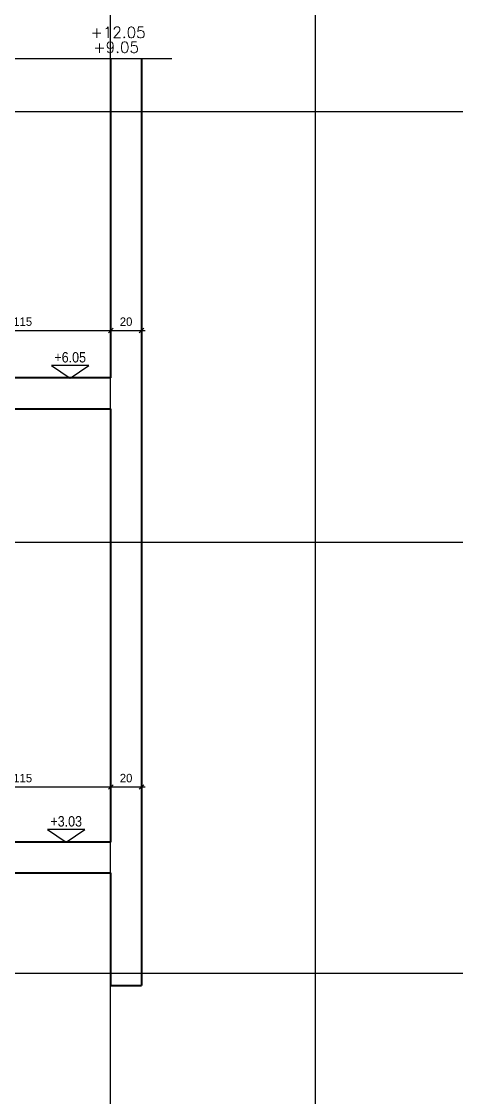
# Model space of a CAD drawing. Header units: inches. Extents: x -5298 to 11252, y 8210 to 22495.
# Drawn here: x 8053 to 8336, y 16194 to 16894 of the extents above; entities that cross this region are included whole.
import ezdxf
from ezdxf.enums import TextEntityAlignment as Align

# ---------------------------------------------------------------- set-up
doc = ezdxf.new("R2010")
doc.units = ezdxf.units.IN
doc.header["$LTSCALE"] = 55
doc.header["$MEASUREMENT"] = 0
doc.layers.get('Defpoints').update_dxf_attribs({"color": 40})
for name, color, linetype in [('BEAM', 3, 'Continuous'), ('break', 1, 'Continuous'), ('dim', 2, 'Continuous'), ('otm', 3, 'Continuous'), ('otm-text', 1, 'Continuous'), ('P-lines', 3, 'Continuous')]:
    doc.layers.add(name, color=color, linetype=linetype)
doc.layers.add('W-Conc', color=3, linetype='Continuous', lineweight=40)
doc.styles.add('danmm', font='danmm.shx', dxfattribs={"width": 0.9})
doc.styles.add('HEBTXT', font='hebtxt-weld.shx')
doc.styles.add('ROMANS', font='romans')
doc.dimstyles.new('25', dxfattribs={"dimtxt": 5.5, "dimasz": 3, "dimexe": 3, "dimexo": 6, "dimgap": 3, "dimtad": 1, "dimdec": 0, "dimrnd": 0.5, "dimtxsty": 'HEBTXT', "dimblk1": 'OBLIQUE', "dimblk2": 'OBLIQUE', "dimsah": 1, "dimcen": 1, "dimdle": 2.5, "dimclre": 9, "dimclrt": 3, "dimazin": 3, "dimtfac": 1, "dimtdec": 0, "dimtix": 1, "dimtmove": 2, "dimatfit": 3, "dimldrblk": 'OBLIQUE'})

# ---------------------------------------------------------------- blocks, each defined once
blk = doc.blocks.new('MF1')
blk.add_lwpolyline([(30, 20), (0, 0), (-30, 20)], close=True)
at = {"style": 'ROMANS'}
blk.add_attdef('0', text='', height=6, dxfattribs=at).set_placement((0, 25), align=Align.CENTER)
blk = doc.blocks.new('_OBLIQUE')
at = {"color": 0, "linetype": 'ByBlock'}
blk.add_line((-0.5, -0.5), (0.5, 0.5), dxfattribs=at)
blk = doc.blocks.new('*D1408')
at = {"layer": 'Defpoints', "color": 0, "linetype": 'Continuous', "ltscale": 5, "transparency": 16777216}
for p in [(8110.68, 16396.24), (7996.18, 16377.31, 0.34), (8110.68, 16377.31, 0.34)]:
    blk.add_point(p, dxfattribs=at)
at = {"layer": 'dim', "color": 9, "linetype": 'Continuous', "lineweight": -2, "ltscale": 5, "transparency": 16777216}
for p, q in [((7996.18, 16383.31), (7996.18, 16399.24)), ((8110.68, 16383.31), (8110.68, 16399.24))]:
    blk.add_line(p, q, dxfattribs=at)
at = {"layer": 'dim', "color": 0, "linetype": 'Continuous', "lineweight": -2, "ltscale": 5, "transparency": 16777216}
blk.add_line((7993.68, 16396.24), (8113.18, 16396.24), dxfattribs=at)
at = {"layer": 'dim', "color": 0, "linetype": 'Continuous', "lineweight": -2, "ltscale": 5, "transparency": 16777216, "xscale": 3, "yscale": 3, "zscale": 3, "rotation": 180}
blk.add_blockref('_OBLIQUE', (7996.18, 16396.24), dxfattribs=at)
at = {"layer": 'dim', "color": 0, "linetype": 'Continuous', "lineweight": -2, "ltscale": 5, "transparency": 16777216, "xscale": 3, "yscale": 3, "zscale": 3}
blk.add_blockref('_OBLIQUE', (8110.68, 16396.24), dxfattribs=at)
at = {"layer": 'dim', "color": 3, "linetype": 'Continuous', "ltscale": 5, "transparency": 16777216, "insert": (8053.43, 16401.99), "char_height": 5.5, "attachment_point": 5, "style": 'HEBTXT'}
blk.add_mtext('\\A1;115', dxfattribs=at)
blk = doc.blocks.new('*D1409')
at = {"layer": 'Defpoints', "color": 0, "linetype": 'Continuous', "ltscale": 5, "transparency": 16777216}
for p in [(8130.68, 16396.24), (8130.68, 16387.97, 0.38), (8110.68, 16377.31, 0.34)]:
    blk.add_point(p, dxfattribs=at)
at = {"layer": 'dim', "color": 9, "linetype": 'Continuous', "lineweight": -2, "ltscale": 5, "transparency": 16777216}
for p, q in [((8110.68, 16383.31), (8110.68, 16399.24)), ((8130.68, 16393.97), (8130.68, 16399.24))]:
    blk.add_line(p, q, dxfattribs=at)
at = {"layer": 'dim', "color": 0, "linetype": 'Continuous', "lineweight": -2, "ltscale": 5, "transparency": 16777216}
blk.add_line((8108.18, 16396.24), (8133.18, 16396.24), dxfattribs=at)
at = {"layer": 'dim', "color": 0, "linetype": 'Continuous', "lineweight": -2, "ltscale": 5, "transparency": 16777216, "xscale": 3, "yscale": 3, "zscale": 3, "rotation": 180}
blk.add_blockref('_OBLIQUE', (8110.68, 16396.24), dxfattribs=at)
at = {"layer": 'dim', "color": 0, "linetype": 'Continuous', "lineweight": -2, "ltscale": 5, "transparency": 16777216, "xscale": 3, "yscale": 3, "zscale": 3}
blk.add_blockref('_OBLIQUE', (8130.68, 16396.24), dxfattribs=at)
at = {"layer": 'dim', "color": 3, "linetype": 'Continuous', "ltscale": 5, "transparency": 16777216, "insert": (8120.68, 16401.99), "char_height": 5.5, "attachment_point": 5, "style": 'HEBTXT'}
blk.add_mtext('\\A1;20', dxfattribs=at)
blk = doc.blocks.new('*D1413')
at = {"layer": 'Defpoints', "color": 0, "linetype": 'Continuous', "ltscale": 5, "transparency": 16777216}
for p in [(8110.68, 16693.02), (7996.18, 16678.8, -0.16), (8110.68, 16673.1, 0.31)]:
    blk.add_point(p, dxfattribs=at)
at = {"layer": 'dim', "color": 0, "linetype": 'Continuous', "lineweight": -2, "ltscale": 5, "transparency": 16777216}
blk.add_line((7993.68, 16693.02), (8113.18, 16693.02), dxfattribs=at)
at = {"layer": 'dim', "color": 9, "linetype": 'Continuous', "lineweight": -2, "ltscale": 5, "transparency": 16777216}
for p, q in [((7996.18, 16684.8), (7996.18, 16696.02)), ((8110.68, 16679.1), (8110.68, 16696.02))]:
    blk.add_line(p, q, dxfattribs=at)
at = {"layer": 'dim', "color": 0, "linetype": 'Continuous', "lineweight": -2, "ltscale": 5, "transparency": 16777216, "xscale": 3, "yscale": 3, "zscale": 3, "rotation": 180}
blk.add_blockref('_OBLIQUE', (7996.18, 16693.02), dxfattribs=at)
at = {"layer": 'dim', "color": 0, "linetype": 'Continuous', "lineweight": -2, "ltscale": 5, "transparency": 16777216, "xscale": 3, "yscale": 3, "zscale": 3}
blk.add_blockref('_OBLIQUE', (8110.68, 16693.02), dxfattribs=at)
at = {"layer": 'dim', "color": 3, "linetype": 'Continuous', "ltscale": 5, "transparency": 16777216, "insert": (8053.43, 16698.77), "char_height": 5.5, "attachment_point": 5, "style": 'HEBTXT'}
blk.add_mtext('\\A1;115', dxfattribs=at)
blk = doc.blocks.new('*D1414')
at = {"layer": 'Defpoints', "color": 0, "linetype": 'Continuous', "ltscale": 5, "transparency": 16777216}
for p in [(8130.68, 16693.02), (8130.68, 16683.62, 0.36), (8110.68, 16673.1, 0.31)]:
    blk.add_point(p, dxfattribs=at)
at = {"layer": 'dim', "color": 0, "linetype": 'Continuous', "lineweight": -2, "ltscale": 5, "transparency": 16777216}
blk.add_line((8108.18, 16693.02), (8133.18, 16693.02), dxfattribs=at)
at = {"layer": 'dim', "color": 9, "linetype": 'Continuous', "lineweight": -2, "ltscale": 5, "transparency": 16777216}
for p, q in [((8110.68, 16679.1), (8110.68, 16696.02)), ((8130.68, 16689.62), (8130.68, 16696.02))]:
    blk.add_line(p, q, dxfattribs=at)
at = {"layer": 'dim', "color": 0, "linetype": 'Continuous', "lineweight": -2, "ltscale": 5, "transparency": 16777216, "xscale": 3, "yscale": 3, "zscale": 3, "rotation": 180}
blk.add_blockref('_OBLIQUE', (8110.68, 16693.02), dxfattribs=at)
at = {"layer": 'dim', "color": 0, "linetype": 'Continuous', "lineweight": -2, "ltscale": 5, "transparency": 16777216, "xscale": 3, "yscale": 3, "zscale": 3}
blk.add_blockref('_OBLIQUE', (8130.68, 16693.02), dxfattribs=at)
at = {"layer": 'dim', "color": 3, "linetype": 'Continuous', "ltscale": 5, "transparency": 16777216, "insert": (8120.68, 16698.77), "char_height": 5.5, "attachment_point": 5, "style": 'HEBTXT'}
blk.add_mtext('\\A1;20', dxfattribs=at)

msp = doc.modelspace()

# ---------------------------------------------------------------- linework, layer by layer
at = {"layer": 'BEAM', "color": 5}
for p, q in [((8110.451, 11513.244), (8110.451, 18236.017)), ((8243.945, 11513.244), (8243.945, 18236.017)), ((7576.475, 16835.44), (10780.328, 16835.44)), ((7576.475, 16555.324), (10780.328, 16555.324)), ((7576.475, 16275.208), (10780.328, 16275.208))]:
    msp.add_line(p, q, dxfattribs=at)
at = {"layer": 'break', "elevation": -0.163}
msp.add_lwpolyline([(8150.469, 16869.685), (7853.535, 16869.685), (7848.36, 16887.105), (7848.36, 16855.009), (7842.236, 16869.685), (7576.475, 16869.685)], dxfattribs=at)
at = {"layer": 'W-Conc', "ltscale": 5}
for p, q in [((8110.685, 16662.16, -0.14), (8110.685, 16869.685, -0.163)), ((8130.682, 16869.685, -0.101), (8130.681, 16267.16, -0.062)), ((8110.685, 16360.46, -0.107), (8110.685, 16642.16, -0.138)), ((7991.531, 16340.46, -0.451), (8110.685, 16340.46, -0.105)), ((8110.685, 16267.16, -0.097), (8110.685, 16340.46, -0.105)), ((8110.685, 16267.16, -0.954), (8130.681, 16267.16, -0.954))]:
    msp.add_line(p, q, dxfattribs=at)
for points, elevation in [([(8110.685, 16662.16), (7996.184, 16662.16), (7996.184, 16678.8), (7968.184, 16678.8), (7968.184, 16695.47), (7940.184, 16695.47), (7940.184, 16712.14), (7912.184, 16712.14), (7912.184, 16728.81), (7884.184, 16728.81), (7884.184, 16745.48), (7856.184, 16745.48), (7856.184, 16762.15), (7828.184, 16762.15), (7828.184, 16778.82), (7800.184, 16778.82), (7800.184, 16795.49), (7772.184, 16795.49), (7772.184, 16812.16), (7744.184, 16812.16), (7744.184, 16802.16), (7620.685, 16802.16)], -0.616), ([(7620.685, 16782.16), (7753.522, 16782.16), (7988.675, 16642.16), (8110.685, 16642.16)], -0.616), ([(8110.685, 16360.46), (7996.176, 16360.46), (7996.176, 16377.31), (7968.184, 16377.31), (7968.184, 16394.16), (7940.184, 16394.16), (7940.184, 16411.01), (7912.184, 16411.01), (7912.184, 16427.86), (7884.184, 16427.86), (7884.184, 16444.71), (7856.184, 16444.71), (7856.184, 16461.56), (7828.184, 16461.56), (7828.184, 16478.41), (7800.184, 16478.41), (7800.184, 16495.26), (7772.184, 16495.26), (7772.184, 16512.16), (7744.184, 16512.16), (7744.184, 16502.16), (7620.685, 16502.16)], -0.107)]:
    msp.add_lwpolyline(points, dxfattribs=dict(at, elevation=elevation))

# ---------------------------------------------------------------- block references
at = {"layer": 'P-lines', "color": 3}
ref = msp.add_blockref('MF1', (8084.342, 16662.085, -0.616), dxfattribs=dict(at, xscale=-0.4065600000089035, yscale=0.4065600000089035, zscale=0.4065600000089035))
ref.add_attrib('-3.25', '+6.05', dxfattribs={"layer": 'otm-text', "height": 6.75, "style": 'danmm', "width": 0.9}).set_placement((8084.342, 16672.249, -0.616), align=Align.CENTER)
ref = msp.add_blockref('MF1', (8081.756, 16360.385, -0.107), dxfattribs=dict(at, xscale=-0.4065600000089035, yscale=0.4065600000089035, zscale=0.4065600000089035))
ref.add_attrib('-3.25', '+3.03', dxfattribs={"layer": 'otm-text', "height": 6.75, "style": 'danmm', "width": 0.9}).set_placement((8081.756, 16370.549, -0.107), align=Align.CENTER)

# ---------------------------------------------------------------- texts
at = {"layer": 'otm', "color": 1, "style": 'ROMANS'}
for s, p in [('+12.05', (8097.579, 16883.268, -0.584)), ('+9.05', (8099.431, 16873.574, -0.584))]:
    msp.add_text(s, height=7.2, dxfattribs=at).set_placement(p)

# ---------------------------------------------------------------- dimensions: what is measured, and where the dimension line sits
at = {"layer": 'dim', "linetype": 'Continuous', "ltscale": 5}
for base, p1, p2, picture, middle in [((8110.685, 16693.016, -0.451), (7996.184, 16678.8, -0.616), (8110.685, 16673.105, -0.141), '*D1413', (8053.434, 16698.766, -0.451)), ((8130.682, 16693.016, -0.451), (8110.685, 16673.105, -0.141), (8130.682, 16683.616, -0.089), '*D1414', (8120.683, 16698.766, -0.451)), ((8110.685, 16396.243, -0.451), (7996.176, 16377.31, -0.107), (8110.685, 16377.31, -0.109), '*D1408', (8053.43, 16401.993, -0.451)), ((8130.681, 16396.243, -0.451), (8110.685, 16377.31, -0.109), (8130.681, 16387.966, -0.07), '*D1409', (8120.683, 16401.993, -0.451))]:
    dim = msp.add_linear_dim(base=base, p1=p1, p2=p2, dimstyle='25', dxfattribs=at)
    dim.commit()
    dim.dimension.update_dxf_attribs({"geometry": picture, "text_midpoint": middle})

doc.saveas('drawing.dxf')
